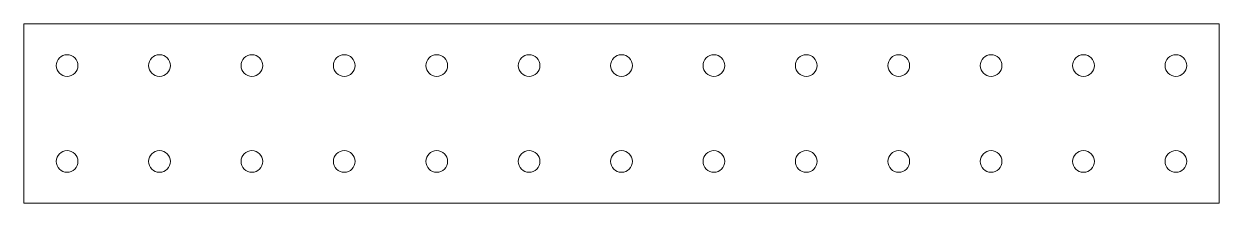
# Model space of a CAD drawing. Header units: inches. Extents: x 0 to 1.29, y 0 to 0.19.
import ezdxf

# ---------------------------------------------------------------- set-up
doc = ezdxf.new("R2010")
doc.units = ezdxf.units.IN
doc.layers.get('0').update_dxf_attribs({"linetype": 'CONTINUOUS', "lineweight": 0})

# ---------------------------------------------------------------- blocks, each defined once
blk = doc.blocks.new('dual_row_13')
for p, q in [((0, 0), (0, 0.1945)), ((0, 0.1945), (1.2935, 0.1945)), ((1.2935, 0.1945), (1.2935, 0)), ((1.2935, 0), (0, 0))]:
    blk.add_line(p, q)
for centre in [(0.04675, 0.14925), (0.14675, 0.14925), (0.24675, 0.14925), (0.34675, 0.14925), (0.44675, 0.14925), (0.54675, 0.14925), (0.64675, 0.14925), (0.74675, 0.14925), (0.84675, 0.14925), (0.94675, 0.14925), (1.04675, 0.14925), (1.14675, 0.14925), (1.24675, 0.14925), (0.04675, 0.04525), (0.14675, 0.04525), (0.24675, 0.04525), (0.34675, 0.04525), (0.44675, 0.04525), (0.54675, 0.04525), (0.64675, 0.04525), (0.74675, 0.04525), (0.84675, 0.04525), (0.94675, 0.04525), (1.04675, 0.04525), (1.14675, 0.04525), (1.24675, 0.04525)]:
    blk.add_circle(centre, 0.01175)

msp = doc.modelspace()

# ---------------------------------------------------------------- block references
msp.add_blockref('dual_row_13', (0, 0))

doc.saveas('drawing.dxf')
